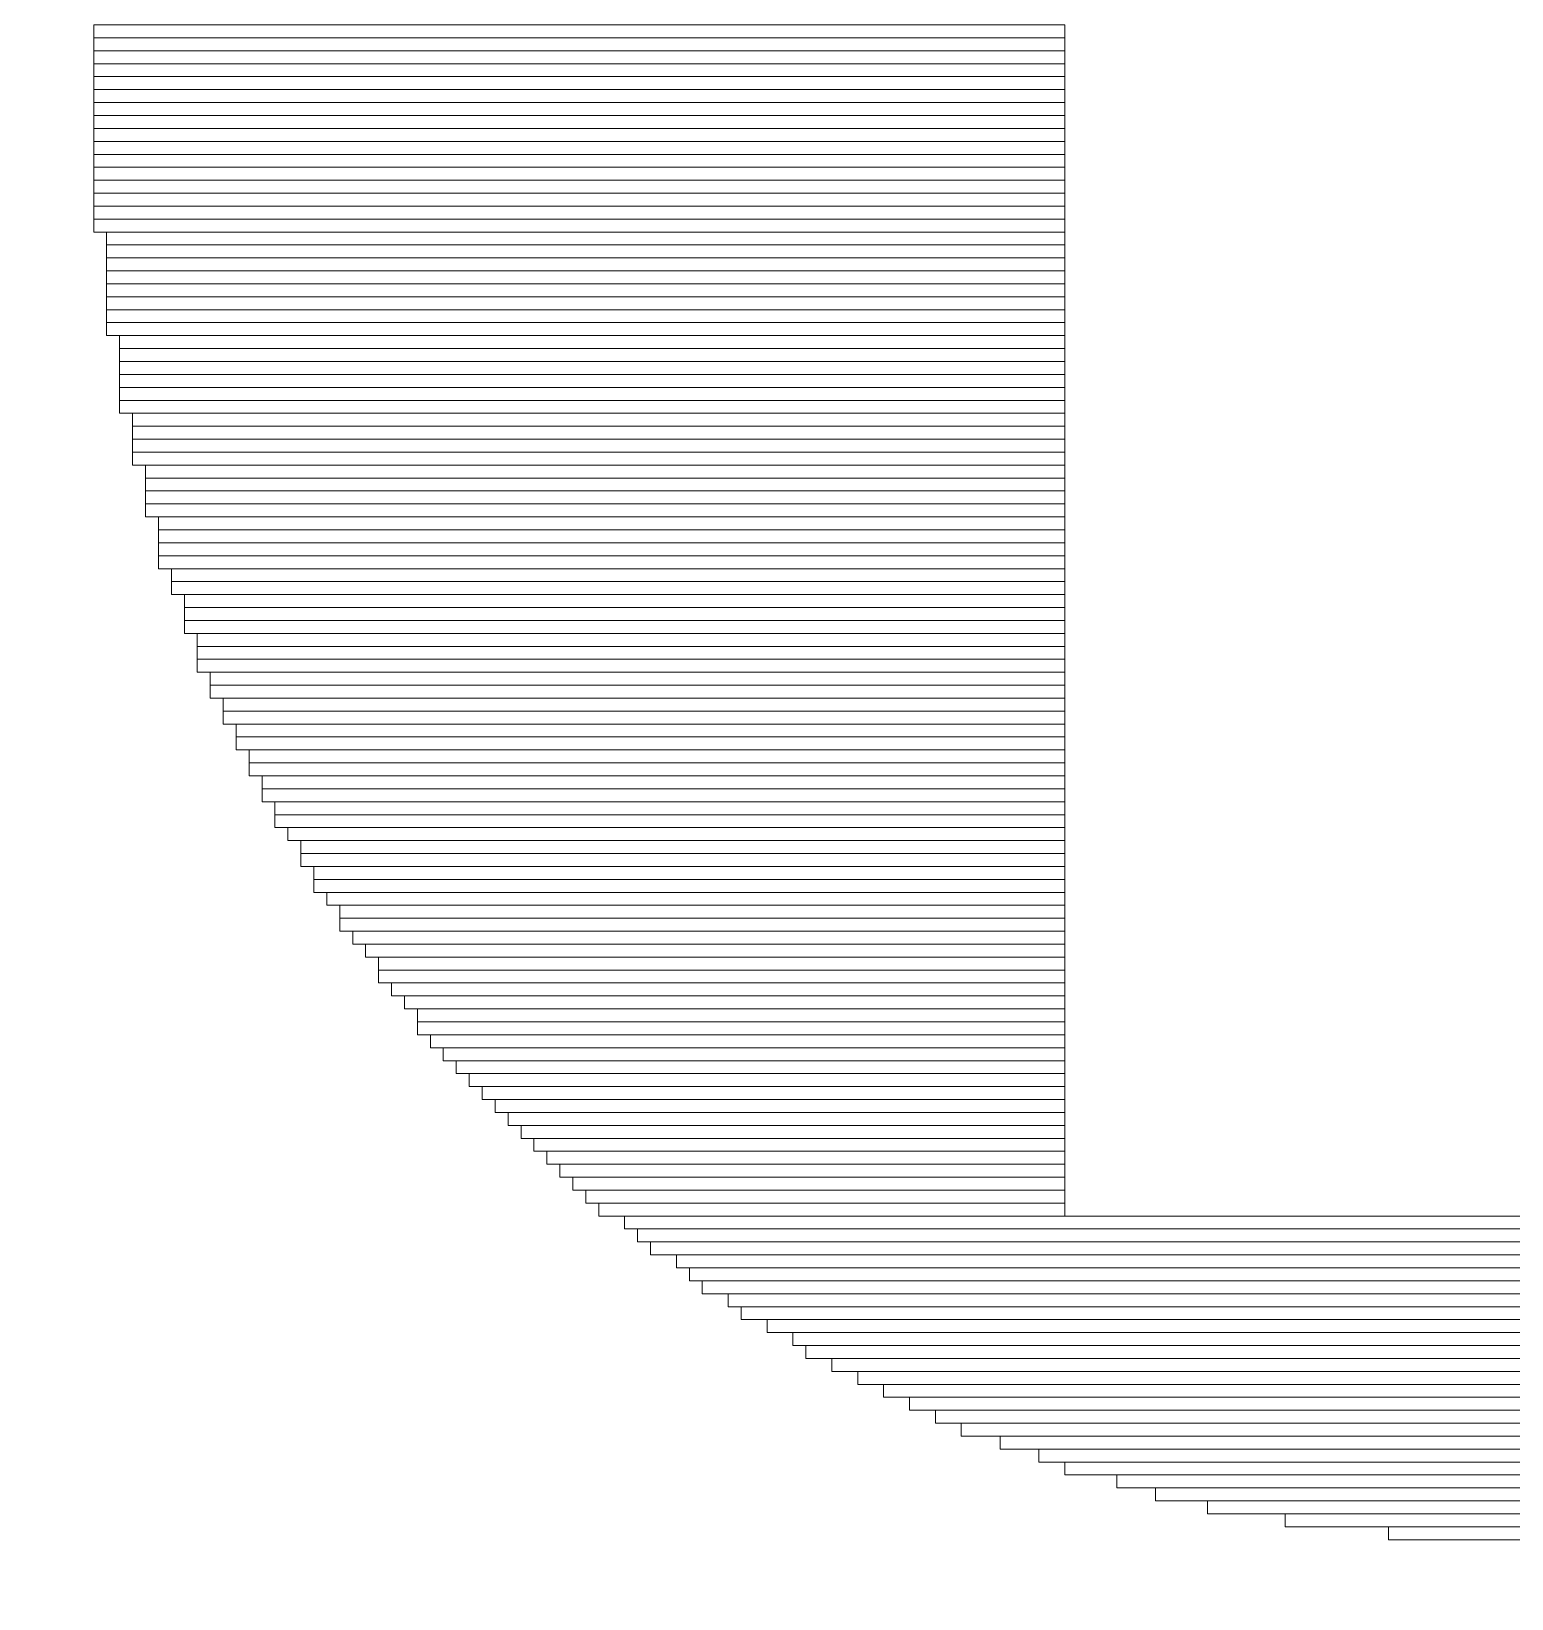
# Model space of a CAD drawing. Header units: millimetres. Extents: x -32 to 79, y -57 to 20.
# Drawn here: x 41.586 to 44.49, y -22.306 to -19.232 of the extents above; entities that cross this region are included whole.
import ezdxf

# ---------------------------------------------------------------- set-up
doc = ezdxf.new("R2010")
doc.units = ezdxf.units.MM
doc.header["$MEASUREMENT"] = 0
doc.layers.add('BG_OUTLINE', color=7, linetype='Continuous')
doc.layers.add('MA_PEN3', color=7, linetype='Continuous')

msp = doc.modelspace()

# ---------------------------------------------------------------- linework, layer by layer
at = {"layer": 'BG_OUTLINE', "lineweight": 9}
msp.add_open_spline([(-31.5602, -57.3483), (-31.5602, -57.3483), (-31.5602, 2.6515), (-31.5602, 2.6515), (-31.5602, 2.6515), (-31.5602, 2.6515), (48.4395, 2.6515), (48.4395, 2.6515), (48.4395, 2.6515), (48.4395, 2.6515), (48.4395, -57.3483), (48.4395, -57.3483), (48.4395, -57.3483), (48.4395, -57.3483), (-31.5602, -57.3483), (-31.5602, -57.3483)], degree=3, knots=[0, 0, 0, 0, 0.25, 0.25, 0.25, 0.25, 0.5, 0.5, 0.5, 0.5, 0.75, 0.75, 0.75, 0.75, 1, 1, 1, 1], dxfattribs=at)
at = {"layer": 'MA_PEN3', "lineweight": 9}
for points in [[(41.7083, -19.2443), (41.7083, -19.2443), (41.7083, -19.2189), (41.7083, -19.2189), (41.7083, -19.2189), (41.7083, -19.2189), (43.6133, -19.2189), (43.6133, -19.2189), (43.6133, -19.2189), (43.6133, -19.2189), (43.6133, -19.2443), (43.6133, -19.2443), (43.6133, -19.2443), (43.6133, -19.2443), (41.7083, -19.2443), (41.7083, -19.2443)], [(41.7083, -19.2697), (41.7083, -19.2697), (41.7083, -19.2443), (41.7083, -19.2443), (41.7083, -19.2443), (41.7083, -19.2443), (43.6133, -19.2443), (43.6133, -19.2443), (43.6133, -19.2443), (43.6133, -19.2443), (43.6133, -19.2697), (43.6133, -19.2697), (43.6133, -19.2697), (43.6133, -19.2697), (41.7083, -19.2697), (41.7083, -19.2697)], [(41.7083, -19.2951), (41.7083, -19.2951), (41.7083, -19.2697), (41.7083, -19.2697), (41.7083, -19.2697), (41.7083, -19.2697), (43.6133, -19.2697), (43.6133, -19.2697), (43.6133, -19.2697), (43.6133, -19.2697), (43.6133, -19.2951), (43.6133, -19.2951), (43.6133, -19.2951), (43.6133, -19.2951), (41.7083, -19.2951), (41.7083, -19.2951)], [(41.7083, -19.3205), (41.7083, -19.3205), (41.7083, -19.2951), (41.7083, -19.2951), (41.7083, -19.2951), (41.7083, -19.2951), (43.6133, -19.2951), (43.6133, -19.2951), (43.6133, -19.2951), (43.6133, -19.2951), (43.6133, -19.3205), (43.6133, -19.3205), (43.6133, -19.3205), (43.6133, -19.3205), (41.7083, -19.3205), (41.7083, -19.3205)], [(41.7083, -19.3459), (41.7083, -19.3459), (41.7083, -19.3205), (41.7083, -19.3205), (41.7083, -19.3205), (41.7083, -19.3205), (43.6133, -19.3205), (43.6133, -19.3205), (43.6133, -19.3205), (43.6133, -19.3205), (43.6133, -19.3459), (43.6133, -19.3459), (43.6133, -19.3459), (43.6133, -19.3459), (41.7083, -19.3459), (41.7083, -19.3459)], [(41.7083, -19.3713), (41.7083, -19.3713), (41.7083, -19.3459), (41.7083, -19.3459), (41.7083, -19.3459), (41.7083, -19.3459), (43.6133, -19.3459), (43.6133, -19.3459), (43.6133, -19.3459), (43.6133, -19.3459), (43.6133, -19.3713), (43.6133, -19.3713), (43.6133, -19.3713), (43.6133, -19.3713), (41.7083, -19.3713), (41.7083, -19.3713)], [(41.7083, -19.3967), (41.7083, -19.3967), (41.7083, -19.3713), (41.7083, -19.3713), (41.7083, -19.3713), (41.7083, -19.3713), (43.6133, -19.3713), (43.6133, -19.3713), (43.6133, -19.3713), (43.6133, -19.3713), (43.6133, -19.3967), (43.6133, -19.3967), (43.6133, -19.3967), (43.6133, -19.3967), (41.7083, -19.3967), (41.7083, -19.3967)], [(41.7083, -19.4221), (41.7083, -19.4221), (41.7083, -19.3967), (41.7083, -19.3967), (41.7083, -19.3967), (41.7083, -19.3967), (43.6133, -19.3967), (43.6133, -19.3967), (43.6133, -19.3967), (43.6133, -19.3967), (43.6133, -19.4221), (43.6133, -19.4221), (43.6133, -19.4221), (43.6133, -19.4221), (41.7083, -19.4221), (41.7083, -19.4221)], [(41.7083, -19.4475), (41.7083, -19.4475), (41.7083, -19.4221), (41.7083, -19.4221), (41.7083, -19.4221), (41.7083, -19.4221), (43.6133, -19.4221), (43.6133, -19.4221), (43.6133, -19.4221), (43.6133, -19.4221), (43.6133, -19.4475), (43.6133, -19.4475), (43.6133, -19.4475), (43.6133, -19.4475), (41.7083, -19.4475), (41.7083, -19.4475)], [(41.7083, -19.4729), (41.7083, -19.4729), (41.7083, -19.4475), (41.7083, -19.4475), (41.7083, -19.4475), (41.7083, -19.4475), (43.6133, -19.4475), (43.6133, -19.4475), (43.6133, -19.4475), (43.6133, -19.4475), (43.6133, -19.4729), (43.6133, -19.4729), (43.6133, -19.4729), (43.6133, -19.4729), (41.7083, -19.4729), (41.7083, -19.4729)], [(41.7083, -19.4983), (41.7083, -19.4983), (41.7083, -19.4729), (41.7083, -19.4729), (41.7083, -19.4729), (41.7083, -19.4729), (43.6133, -19.4729), (43.6133, -19.4729), (43.6133, -19.4729), (43.6133, -19.4729), (43.6133, -19.4983), (43.6133, -19.4983), (43.6133, -19.4983), (43.6133, -19.4983), (41.7083, -19.4983), (41.7083, -19.4983)], [(41.7083, -19.5237), (41.7083, -19.5237), (41.7083, -19.4983), (41.7083, -19.4983), (41.7083, -19.4983), (41.7083, -19.4983), (43.6133, -19.4983), (43.6133, -19.4983), (43.6133, -19.4983), (43.6133, -19.4983), (43.6133, -19.5237), (43.6133, -19.5237), (43.6133, -19.5237), (43.6133, -19.5237), (41.7083, -19.5237), (41.7083, -19.5237)], [(41.7083, -19.5491), (41.7083, -19.5491), (41.7083, -19.5237), (41.7083, -19.5237), (41.7083, -19.5237), (41.7083, -19.5237), (43.6133, -19.5237), (43.6133, -19.5237), (43.6133, -19.5237), (43.6133, -19.5237), (43.6133, -19.5491), (43.6133, -19.5491), (43.6133, -19.5491), (43.6133, -19.5491), (41.7083, -19.5491), (41.7083, -19.5491)], [(41.7083, -19.5745), (41.7083, -19.5745), (41.7083, -19.5491), (41.7083, -19.5491), (41.7083, -19.5491), (41.7083, -19.5491), (43.6133, -19.5491), (43.6133, -19.5491), (43.6133, -19.5491), (43.6133, -19.5491), (43.6133, -19.5745), (43.6133, -19.5745), (43.6133, -19.5745), (43.6133, -19.5745), (41.7083, -19.5745), (41.7083, -19.5745)], [(41.7083, -19.5999), (41.7083, -19.5999), (41.7083, -19.5745), (41.7083, -19.5745), (41.7083, -19.5745), (41.7083, -19.5745), (43.6133, -19.5745), (43.6133, -19.5745), (43.6133, -19.5745), (43.6133, -19.5745), (43.6133, -19.5999), (43.6133, -19.5999), (43.6133, -19.5999), (43.6133, -19.5999), (41.7083, -19.5999), (41.7083, -19.5999)], [(41.7083, -19.6253), (41.7083, -19.6253), (41.7083, -19.5999), (41.7083, -19.5999), (41.7083, -19.5999), (41.7083, -19.5999), (43.6133, -19.5999), (43.6133, -19.5999), (43.6133, -19.5999), (43.6133, -19.5999), (43.6133, -19.6253), (43.6133, -19.6253), (43.6133, -19.6253), (43.6133, -19.6253), (41.7083, -19.6253), (41.7083, -19.6253)], [(41.7337, -19.6507), (41.7337, -19.6507), (41.7337, -19.6253), (41.7337, -19.6253), (41.7337, -19.6253), (41.7337, -19.6253), (43.6133, -19.6253), (43.6133, -19.6253), (43.6133, -19.6253), (43.6133, -19.6253), (43.6133, -19.6507), (43.6133, -19.6507), (43.6133, -19.6507), (43.6133, -19.6507), (41.7337, -19.6507), (41.7337, -19.6507)], [(41.7337, -19.6761), (41.7337, -19.6761), (41.7337, -19.6507), (41.7337, -19.6507), (41.7337, -19.6507), (41.7337, -19.6507), (43.6133, -19.6507), (43.6133, -19.6507), (43.6133, -19.6507), (43.6133, -19.6507), (43.6133, -19.6761), (43.6133, -19.6761), (43.6133, -19.6761), (43.6133, -19.6761), (41.7337, -19.6761), (41.7337, -19.6761)], [(41.7337, -19.7015), (41.7337, -19.7015), (41.7337, -19.6761), (41.7337, -19.6761), (41.7337, -19.6761), (41.7337, -19.6761), (43.6133, -19.6761), (43.6133, -19.6761), (43.6133, -19.6761), (43.6133, -19.6761), (43.6133, -19.7015), (43.6133, -19.7015), (43.6133, -19.7015), (43.6133, -19.7015), (41.7337, -19.7015), (41.7337, -19.7015)], [(41.7337, -19.7269), (41.7337, -19.7269), (41.7337, -19.7015), (41.7337, -19.7015), (41.7337, -19.7015), (41.7337, -19.7015), (43.6133, -19.7015), (43.6133, -19.7015), (43.6133, -19.7015), (43.6133, -19.7015), (43.6133, -19.7269), (43.6133, -19.7269), (43.6133, -19.7269), (43.6133, -19.7269), (41.7337, -19.7269), (41.7337, -19.7269)], [(41.7337, -19.7523), (41.7337, -19.7523), (41.7337, -19.7269), (41.7337, -19.7269), (41.7337, -19.7269), (41.7337, -19.7269), (43.6133, -19.7269), (43.6133, -19.7269), (43.6133, -19.7269), (43.6133, -19.7269), (43.6133, -19.7523), (43.6133, -19.7523), (43.6133, -19.7523), (43.6133, -19.7523), (41.7337, -19.7523), (41.7337, -19.7523)], [(41.7337, -19.7777), (41.7337, -19.7777), (41.7337, -19.7523), (41.7337, -19.7523), (41.7337, -19.7523), (41.7337, -19.7523), (43.6133, -19.7523), (43.6133, -19.7523), (43.6133, -19.7523), (43.6133, -19.7523), (43.6133, -19.7777), (43.6133, -19.7777), (43.6133, -19.7777), (43.6133, -19.7777), (41.7337, -19.7777), (41.7337, -19.7777)], [(41.7337, -19.8031), (41.7337, -19.8031), (41.7337, -19.7777), (41.7337, -19.7777), (41.7337, -19.7777), (41.7337, -19.7777), (43.6133, -19.7777), (43.6133, -19.7777), (43.6133, -19.7777), (43.6133, -19.7777), (43.6133, -19.8031), (43.6133, -19.8031), (43.6133, -19.8031), (43.6133, -19.8031), (41.7337, -19.8031), (41.7337, -19.8031)], [(41.7337, -19.8285), (41.7337, -19.8285), (41.7337, -19.8031), (41.7337, -19.8031), (41.7337, -19.8031), (41.7337, -19.8031), (43.6133, -19.8031), (43.6133, -19.8031), (43.6133, -19.8031), (43.6133, -19.8031), (43.6133, -19.8285), (43.6133, -19.8285), (43.6133, -19.8285), (43.6133, -19.8285), (41.7337, -19.8285), (41.7337, -19.8285)], [(41.7591, -19.8539), (41.7591, -19.8539), (41.7591, -19.8285), (41.7591, -19.8285), (41.7591, -19.8285), (41.7591, -19.8285), (43.6133, -19.8285), (43.6133, -19.8285), (43.6133, -19.8285), (43.6133, -19.8285), (43.6133, -19.8539), (43.6133, -19.8539), (43.6133, -19.8539), (43.6133, -19.8539), (41.7591, -19.8539), (41.7591, -19.8539)], [(41.7591, -19.8793), (41.7591, -19.8793), (41.7591, -19.8539), (41.7591, -19.8539), (41.7591, -19.8539), (41.7591, -19.8539), (43.6133, -19.8539), (43.6133, -19.8539), (43.6133, -19.8539), (43.6133, -19.8539), (43.6133, -19.8793), (43.6133, -19.8793), (43.6133, -19.8793), (43.6133, -19.8793), (41.7591, -19.8793), (41.7591, -19.8793)], [(41.7591, -19.9047), (41.7591, -19.9047), (41.7591, -19.8793), (41.7591, -19.8793), (41.7591, -19.8793), (41.7591, -19.8793), (43.6133, -19.8793), (43.6133, -19.8793), (43.6133, -19.8793), (43.6133, -19.8793), (43.6133, -19.9047), (43.6133, -19.9047), (43.6133, -19.9047), (43.6133, -19.9047), (41.7591, -19.9047), (41.7591, -19.9047)], [(41.7591, -19.9301), (41.7591, -19.9301), (41.7591, -19.9047), (41.7591, -19.9047), (41.7591, -19.9047), (41.7591, -19.9047), (43.6133, -19.9047), (43.6133, -19.9047), (43.6133, -19.9047), (43.6133, -19.9047), (43.6133, -19.9301), (43.6133, -19.9301), (43.6133, -19.9301), (43.6133, -19.9301), (41.7591, -19.9301), (41.7591, -19.9301)], [(41.7591, -19.9555), (41.7591, -19.9555), (41.7591, -19.9301), (41.7591, -19.9301), (41.7591, -19.9301), (41.7591, -19.9301), (43.6133, -19.9301), (43.6133, -19.9301), (43.6133, -19.9301), (43.6133, -19.9301), (43.6133, -19.9555), (43.6133, -19.9555), (43.6133, -19.9555), (43.6133, -19.9555), (41.7591, -19.9555), (41.7591, -19.9555)], [(41.7591, -19.9809), (41.7591, -19.9809), (41.7591, -19.9555), (41.7591, -19.9555), (41.7591, -19.9555), (41.7591, -19.9555), (43.6133, -19.9555), (43.6133, -19.9555), (43.6133, -19.9555), (43.6133, -19.9555), (43.6133, -19.9809), (43.6133, -19.9809), (43.6133, -19.9809), (43.6133, -19.9809), (41.7591, -19.9809), (41.7591, -19.9809)], [(41.7845, -20.0063), (41.7845, -20.0063), (41.7845, -19.9809), (41.7845, -19.9809), (41.7845, -19.9809), (41.7845, -19.9809), (43.6133, -19.9809), (43.6133, -19.9809), (43.6133, -19.9809), (43.6133, -19.9809), (43.6133, -20.0063), (43.6133, -20.0063), (43.6133, -20.0063), (43.6133, -20.0063), (41.7845, -20.0063), (41.7845, -20.0063)], [(41.7845, -20.0317), (41.7845, -20.0317), (41.7845, -20.0063), (41.7845, -20.0063), (41.7845, -20.0063), (41.7845, -20.0063), (43.6133, -20.0063), (43.6133, -20.0063), (43.6133, -20.0063), (43.6133, -20.0063), (43.6133, -20.0317), (43.6133, -20.0317), (43.6133, -20.0317), (43.6133, -20.0317), (41.7845, -20.0317), (41.7845, -20.0317)], [(41.7845, -20.0571), (41.7845, -20.0571), (41.7845, -20.0317), (41.7845, -20.0317), (41.7845, -20.0317), (41.7845, -20.0317), (43.6133, -20.0317), (43.6133, -20.0317), (43.6133, -20.0317), (43.6133, -20.0317), (43.6133, -20.0571), (43.6133, -20.0571), (43.6133, -20.0571), (43.6133, -20.0571), (41.7845, -20.0571), (41.7845, -20.0571)], [(41.7845, -20.0825), (41.7845, -20.0825), (41.7845, -20.0571), (41.7845, -20.0571), (41.7845, -20.0571), (41.7845, -20.0571), (43.6133, -20.0571), (43.6133, -20.0571), (43.6133, -20.0571), (43.6133, -20.0571), (43.6133, -20.0825), (43.6133, -20.0825), (43.6133, -20.0825), (43.6133, -20.0825), (41.7845, -20.0825), (41.7845, -20.0825)], [(41.8099, -20.1079), (41.8099, -20.1079), (41.8099, -20.0825), (41.8099, -20.0825), (41.8099, -20.0825), (41.8099, -20.0825), (43.6133, -20.0825), (43.6133, -20.0825), (43.6133, -20.0825), (43.6133, -20.0825), (43.6133, -20.1079), (43.6133, -20.1079), (43.6133, -20.1079), (43.6133, -20.1079), (41.8099, -20.1079), (41.8099, -20.1079)], [(41.8099, -20.1333), (41.8099, -20.1333), (41.8099, -20.1079), (41.8099, -20.1079), (41.8099, -20.1079), (41.8099, -20.1079), (43.6133, -20.1079), (43.6133, -20.1079), (43.6133, -20.1079), (43.6133, -20.1079), (43.6133, -20.1333), (43.6133, -20.1333), (43.6133, -20.1333), (43.6133, -20.1333), (41.8099, -20.1333), (41.8099, -20.1333)], [(41.8099, -20.1587), (41.8099, -20.1587), (41.8099, -20.1333), (41.8099, -20.1333), (41.8099, -20.1333), (41.8099, -20.1333), (43.6133, -20.1333), (43.6133, -20.1333), (43.6133, -20.1333), (43.6133, -20.1333), (43.6133, -20.1587), (43.6133, -20.1587), (43.6133, -20.1587), (43.6133, -20.1587), (41.8099, -20.1587), (41.8099, -20.1587)], [(41.8099, -20.1841), (41.8099, -20.1841), (41.8099, -20.1587), (41.8099, -20.1587), (41.8099, -20.1587), (41.8099, -20.1587), (43.6133, -20.1587), (43.6133, -20.1587), (43.6133, -20.1587), (43.6133, -20.1587), (43.6133, -20.1841), (43.6133, -20.1841), (43.6133, -20.1841), (43.6133, -20.1841), (41.8099, -20.1841), (41.8099, -20.1841)], [(41.8353, -20.2095), (41.8353, -20.2095), (41.8353, -20.1841), (41.8353, -20.1841), (41.8353, -20.1841), (41.8353, -20.1841), (43.6133, -20.1841), (43.6133, -20.1841), (43.6133, -20.1841), (43.6133, -20.1841), (43.6133, -20.2095), (43.6133, -20.2095), (43.6133, -20.2095), (43.6133, -20.2095), (41.8353, -20.2095), (41.8353, -20.2095)], [(41.8353, -20.2349), (41.8353, -20.2349), (41.8353, -20.2095), (41.8353, -20.2095), (41.8353, -20.2095), (41.8353, -20.2095), (43.6133, -20.2095), (43.6133, -20.2095), (43.6133, -20.2095), (43.6133, -20.2095), (43.6133, -20.2349), (43.6133, -20.2349), (43.6133, -20.2349), (43.6133, -20.2349), (41.8353, -20.2349), (41.8353, -20.2349)], [(41.8353, -20.2603), (41.8353, -20.2603), (41.8353, -20.2349), (41.8353, -20.2349), (41.8353, -20.2349), (41.8353, -20.2349), (43.6133, -20.2349), (43.6133, -20.2349), (43.6133, -20.2349), (43.6133, -20.2349), (43.6133, -20.2603), (43.6133, -20.2603), (43.6133, -20.2603), (43.6133, -20.2603), (41.8353, -20.2603), (41.8353, -20.2603)], [(41.8353, -20.2857), (41.8353, -20.2857), (41.8353, -20.2603), (41.8353, -20.2603), (41.8353, -20.2603), (41.8353, -20.2603), (43.6133, -20.2603), (43.6133, -20.2603), (43.6133, -20.2603), (43.6133, -20.2603), (43.6133, -20.2857), (43.6133, -20.2857), (43.6133, -20.2857), (43.6133, -20.2857), (41.8353, -20.2857), (41.8353, -20.2857)], [(41.8607, -20.3111), (41.8607, -20.3111), (41.8607, -20.2857), (41.8607, -20.2857), (41.8607, -20.2857), (41.8607, -20.2857), (43.6133, -20.2857), (43.6133, -20.2857), (43.6133, -20.2857), (43.6133, -20.2857), (43.6133, -20.3111), (43.6133, -20.3111), (43.6133, -20.3111), (43.6133, -20.3111), (41.8607, -20.3111), (41.8607, -20.3111)], [(41.8607, -20.3365), (41.8607, -20.3365), (41.8607, -20.3111), (41.8607, -20.3111), (41.8607, -20.3111), (41.8607, -20.3111), (43.6133, -20.3111), (43.6133, -20.3111), (43.6133, -20.3111), (43.6133, -20.3111), (43.6133, -20.3365), (43.6133, -20.3365), (43.6133, -20.3365), (43.6133, -20.3365), (41.8607, -20.3365), (41.8607, -20.3365)], [(41.8861, -20.3619), (41.8861, -20.3619), (41.8861, -20.3365), (41.8861, -20.3365), (41.8861, -20.3365), (41.8861, -20.3365), (43.6133, -20.3365), (43.6133, -20.3365), (43.6133, -20.3365), (43.6133, -20.3365), (43.6133, -20.3619), (43.6133, -20.3619), (43.6133, -20.3619), (43.6133, -20.3619), (41.8861, -20.3619), (41.8861, -20.3619)], [(41.8861, -20.3873), (41.8861, -20.3873), (41.8861, -20.3619), (41.8861, -20.3619), (41.8861, -20.3619), (41.8861, -20.3619), (43.6133, -20.3619), (43.6133, -20.3619), (43.6133, -20.3619), (43.6133, -20.3619), (43.6133, -20.3873), (43.6133, -20.3873), (43.6133, -20.3873), (43.6133, -20.3873), (41.8861, -20.3873), (41.8861, -20.3873)], [(41.8861, -20.4127), (41.8861, -20.4127), (41.8861, -20.3873), (41.8861, -20.3873), (41.8861, -20.3873), (41.8861, -20.3873), (43.6133, -20.3873), (43.6133, -20.3873), (43.6133, -20.3873), (43.6133, -20.3873), (43.6133, -20.4127), (43.6133, -20.4127), (43.6133, -20.4127), (43.6133, -20.4127), (41.8861, -20.4127), (41.8861, -20.4127)], [(41.9115, -20.4381), (41.9115, -20.4381), (41.9115, -20.4127), (41.9115, -20.4127), (41.9115, -20.4127), (41.9115, -20.4127), (43.6133, -20.4127), (43.6133, -20.4127), (43.6133, -20.4127), (43.6133, -20.4127), (43.6133, -20.4381), (43.6133, -20.4381), (43.6133, -20.4381), (43.6133, -20.4381), (41.9115, -20.4381), (41.9115, -20.4381)], [(41.9115, -20.4635), (41.9115, -20.4635), (41.9115, -20.4381), (41.9115, -20.4381), (41.9115, -20.4381), (41.9115, -20.4381), (43.6133, -20.4381), (43.6133, -20.4381), (43.6133, -20.4381), (43.6133, -20.4381), (43.6133, -20.4635), (43.6133, -20.4635), (43.6133, -20.4635), (43.6133, -20.4635), (41.9115, -20.4635), (41.9115, -20.4635)], [(41.9115, -20.4889), (41.9115, -20.4889), (41.9115, -20.4635), (41.9115, -20.4635), (41.9115, -20.4635), (41.9115, -20.4635), (43.6133, -20.4635), (43.6133, -20.4635), (43.6133, -20.4635), (43.6133, -20.4635), (43.6133, -20.4889), (43.6133, -20.4889), (43.6133, -20.4889), (43.6133, -20.4889), (41.9115, -20.4889), (41.9115, -20.4889)], [(41.9369, -20.5143), (41.9369, -20.5143), (41.9369, -20.4889), (41.9369, -20.4889), (41.9369, -20.4889), (41.9369, -20.4889), (43.6133, -20.4889), (43.6133, -20.4889), (43.6133, -20.4889), (43.6133, -20.4889), (43.6133, -20.5143), (43.6133, -20.5143), (43.6133, -20.5143), (43.6133, -20.5143), (41.9369, -20.5143), (41.9369, -20.5143)], [(41.9369, -20.5397), (41.9369, -20.5397), (41.9369, -20.5143), (41.9369, -20.5143), (41.9369, -20.5143), (41.9369, -20.5143), (43.6133, -20.5143), (43.6133, -20.5143), (43.6133, -20.5143), (43.6133, -20.5143), (43.6133, -20.5397), (43.6133, -20.5397), (43.6133, -20.5397), (43.6133, -20.5397), (41.9369, -20.5397), (41.9369, -20.5397)], [(41.9623, -20.5651), (41.9623, -20.5651), (41.9623, -20.5397), (41.9623, -20.5397), (41.9623, -20.5397), (41.9623, -20.5397), (43.6133, -20.5397), (43.6133, -20.5397), (43.6133, -20.5397), (43.6133, -20.5397), (43.6133, -20.5651), (43.6133, -20.5651), (43.6133, -20.5651), (43.6133, -20.5651), (41.9623, -20.5651), (41.9623, -20.5651)], [(41.9623, -20.5905), (41.9623, -20.5905), (41.9623, -20.5651), (41.9623, -20.5651), (41.9623, -20.5651), (41.9623, -20.5651), (43.6133, -20.5651), (43.6133, -20.5651), (43.6133, -20.5651), (43.6133, -20.5651), (43.6133, -20.5905), (43.6133, -20.5905), (43.6133, -20.5905), (43.6133, -20.5905), (41.9623, -20.5905), (41.9623, -20.5905)], [(41.9877, -20.6159), (41.9877, -20.6159), (41.9877, -20.5905), (41.9877, -20.5905), (41.9877, -20.5905), (41.9877, -20.5905), (43.6133, -20.5905), (43.6133, -20.5905), (43.6133, -20.5905), (43.6133, -20.5905), (43.6133, -20.6159), (43.6133, -20.6159), (43.6133, -20.6159), (43.6133, -20.6159), (41.9877, -20.6159), (41.9877, -20.6159)], [(41.9877, -20.6413), (41.9877, -20.6413), (41.9877, -20.6159), (41.9877, -20.6159), (41.9877, -20.6159), (41.9877, -20.6159), (43.6133, -20.6159), (43.6133, -20.6159), (43.6133, -20.6159), (43.6133, -20.6159), (43.6133, -20.6413), (43.6133, -20.6413), (43.6133, -20.6413), (43.6133, -20.6413), (41.9877, -20.6413), (41.9877, -20.6413)], [(42.0131, -20.6667), (42.0131, -20.6667), (42.0131, -20.6413), (42.0131, -20.6413), (42.0131, -20.6413), (42.0131, -20.6413), (43.6133, -20.6413), (43.6133, -20.6413), (43.6133, -20.6413), (43.6133, -20.6413), (43.6133, -20.6667), (43.6133, -20.6667), (43.6133, -20.6667), (43.6133, -20.6667), (42.0131, -20.6667), (42.0131, -20.6667)], [(42.0131, -20.6921), (42.0131, -20.6921), (42.0131, -20.6667), (42.0131, -20.6667), (42.0131, -20.6667), (42.0131, -20.6667), (43.6133, -20.6667), (43.6133, -20.6667), (43.6133, -20.6667), (43.6133, -20.6667), (43.6133, -20.6921), (43.6133, -20.6921), (43.6133, -20.6921), (43.6133, -20.6921), (42.0131, -20.6921), (42.0131, -20.6921)], [(42.0385, -20.7175), (42.0385, -20.7175), (42.0385, -20.6921), (42.0385, -20.6921), (42.0385, -20.6921), (42.0385, -20.6921), (43.6133, -20.6921), (43.6133, -20.6921), (43.6133, -20.6921), (43.6133, -20.6921), (43.6133, -20.7175), (43.6133, -20.7175), (43.6133, -20.7175), (43.6133, -20.7175), (42.0385, -20.7175), (42.0385, -20.7175)], [(42.0385, -20.7429), (42.0385, -20.7429), (42.0385, -20.7175), (42.0385, -20.7175), (42.0385, -20.7175), (42.0385, -20.7175), (43.6133, -20.7175), (43.6133, -20.7175), (43.6133, -20.7175), (43.6133, -20.7175), (43.6133, -20.7429), (43.6133, -20.7429), (43.6133, -20.7429), (43.6133, -20.7429), (42.0385, -20.7429), (42.0385, -20.7429)], [(42.0639, -20.7683), (42.0639, -20.7683), (42.0639, -20.7429), (42.0639, -20.7429), (42.0639, -20.7429), (42.0639, -20.7429), (43.6133, -20.7429), (43.6133, -20.7429), (43.6133, -20.7429), (43.6133, -20.7429), (43.6133, -20.7683), (43.6133, -20.7683), (43.6133, -20.7683), (43.6133, -20.7683), (42.0639, -20.7683), (42.0639, -20.7683)], [(42.0639, -20.7937), (42.0639, -20.7937), (42.0639, -20.7683), (42.0639, -20.7683), (42.0639, -20.7683), (42.0639, -20.7683), (43.6133, -20.7683), (43.6133, -20.7683), (43.6133, -20.7683), (43.6133, -20.7683), (43.6133, -20.7937), (43.6133, -20.7937), (43.6133, -20.7937), (43.6133, -20.7937), (42.0639, -20.7937), (42.0639, -20.7937)], [(42.0893, -20.8191), (42.0893, -20.8191), (42.0893, -20.7937), (42.0893, -20.7937), (42.0893, -20.7937), (42.0893, -20.7937), (43.6133, -20.7937), (43.6133, -20.7937), (43.6133, -20.7937), (43.6133, -20.7937), (43.6133, -20.8191), (43.6133, -20.8191), (43.6133, -20.8191), (43.6133, -20.8191), (42.0893, -20.8191), (42.0893, -20.8191)], [(42.1147, -20.8445), (42.1147, -20.8445), (42.1147, -20.8191), (42.1147, -20.8191), (42.1147, -20.8191), (42.1147, -20.8191), (43.6133, -20.8191), (43.6133, -20.8191), (43.6133, -20.8191), (43.6133, -20.8191), (43.6133, -20.8445), (43.6133, -20.8445), (43.6133, -20.8445), (43.6133, -20.8445), (42.1147, -20.8445), (42.1147, -20.8445)], [(42.1147, -20.8699), (42.1147, -20.8699), (42.1147, -20.8445), (42.1147, -20.8445), (42.1147, -20.8445), (42.1147, -20.8445), (43.6133, -20.8445), (43.6133, -20.8445), (43.6133, -20.8445), (43.6133, -20.8445), (43.6133, -20.8699), (43.6133, -20.8699), (43.6133, -20.8699), (43.6133, -20.8699), (42.1147, -20.8699), (42.1147, -20.8699)], [(42.1401, -20.8953), (42.1401, -20.8953), (42.1401, -20.8699), (42.1401, -20.8699), (42.1401, -20.8699), (42.1401, -20.8699), (43.6133, -20.8699), (43.6133, -20.8699), (43.6133, -20.8699), (43.6133, -20.8699), (43.6133, -20.8953), (43.6133, -20.8953), (43.6133, -20.8953), (43.6133, -20.8953), (42.1401, -20.8953), (42.1401, -20.8953)], [(42.1401, -20.9207), (42.1401, -20.9207), (42.1401, -20.8953), (42.1401, -20.8953), (42.1401, -20.8953), (42.1401, -20.8953), (43.6133, -20.8953), (43.6133, -20.8953), (43.6133, -20.8953), (43.6133, -20.8953), (43.6133, -20.9207), (43.6133, -20.9207), (43.6133, -20.9207), (43.6133, -20.9207), (42.1401, -20.9207), (42.1401, -20.9207)], [(42.1655, -20.9461), (42.1655, -20.9461), (42.1655, -20.9207), (42.1655, -20.9207), (42.1655, -20.9207), (42.1655, -20.9207), (43.6133, -20.9207), (43.6133, -20.9207), (43.6133, -20.9207), (43.6133, -20.9207), (43.6133, -20.9461), (43.6133, -20.9461), (43.6133, -20.9461), (43.6133, -20.9461), (42.1655, -20.9461), (42.1655, -20.9461)], [(42.1909, -20.9715), (42.1909, -20.9715), (42.1909, -20.9461), (42.1909, -20.9461), (42.1909, -20.9461), (42.1909, -20.9461), (43.6133, -20.9461), (43.6133, -20.9461), (43.6133, -20.9461), (43.6133, -20.9461), (43.6133, -20.9715), (43.6133, -20.9715), (43.6133, -20.9715), (43.6133, -20.9715), (42.1909, -20.9715), (42.1909, -20.9715)], [(42.1909, -20.9969), (42.1909, -20.9969), (42.1909, -20.9715), (42.1909, -20.9715), (42.1909, -20.9715), (42.1909, -20.9715), (43.6133, -20.9715), (43.6133, -20.9715), (43.6133, -20.9715), (43.6133, -20.9715), (43.6133, -20.9969), (43.6133, -20.9969), (43.6133, -20.9969), (43.6133, -20.9969), (42.1909, -20.9969), (42.1909, -20.9969)], [(42.2163, -21.0223), (42.2163, -21.0223), (42.2163, -20.9969), (42.2163, -20.9969), (42.2163, -20.9969), (42.2163, -20.9969), (43.6133, -20.9969), (43.6133, -20.9969), (43.6133, -20.9969), (43.6133, -20.9969), (43.6133, -21.0223), (43.6133, -21.0223), (43.6133, -21.0223), (43.6133, -21.0223), (42.2163, -21.0223), (42.2163, -21.0223)], [(42.2417, -21.0477), (42.2417, -21.0477), (42.2417, -21.0223), (42.2417, -21.0223), (42.2417, -21.0223), (42.2417, -21.0223), (43.6133, -21.0223), (43.6133, -21.0223), (43.6133, -21.0223), (43.6133, -21.0223), (43.6133, -21.0477), (43.6133, -21.0477), (43.6133, -21.0477), (43.6133, -21.0477), (42.2417, -21.0477), (42.2417, -21.0477)], [(42.2671, -21.0731), (42.2671, -21.0731), (42.2671, -21.0477), (42.2671, -21.0477), (42.2671, -21.0477), (42.2671, -21.0477), (43.6133, -21.0477), (43.6133, -21.0477), (43.6133, -21.0477), (43.6133, -21.0477), (43.6133, -21.0731), (43.6133, -21.0731), (43.6133, -21.0731), (43.6133, -21.0731), (42.2671, -21.0731), (42.2671, -21.0731)], [(42.2671, -21.0985), (42.2671, -21.0985), (42.2671, -21.0731), (42.2671, -21.0731), (42.2671, -21.0731), (42.2671, -21.0731), (43.6133, -21.0731), (43.6133, -21.0731), (43.6133, -21.0731), (43.6133, -21.0731), (43.6133, -21.0985), (43.6133, -21.0985), (43.6133, -21.0985), (43.6133, -21.0985), (42.2671, -21.0985), (42.2671, -21.0985)], [(42.2925, -21.1239), (42.2925, -21.1239), (42.2925, -21.0985), (42.2925, -21.0985), (42.2925, -21.0985), (42.2925, -21.0985), (43.6133, -21.0985), (43.6133, -21.0985), (43.6133, -21.0985), (43.6133, -21.0985), (43.6133, -21.1239), (43.6133, -21.1239), (43.6133, -21.1239), (43.6133, -21.1239), (42.2925, -21.1239), (42.2925, -21.1239)], [(42.3179, -21.1493), (42.3179, -21.1493), (42.3179, -21.1239), (42.3179, -21.1239), (42.3179, -21.1239), (42.3179, -21.1239), (43.6133, -21.1239), (43.6133, -21.1239), (43.6133, -21.1239), (43.6133, -21.1239), (43.6133, -21.1493), (43.6133, -21.1493), (43.6133, -21.1493), (43.6133, -21.1493), (42.3179, -21.1493), (42.3179, -21.1493)], [(42.3433, -21.1747), (42.3433, -21.1747), (42.3433, -21.1493), (42.3433, -21.1493), (42.3433, -21.1493), (42.3433, -21.1493), (43.6133, -21.1493), (43.6133, -21.1493), (43.6133, -21.1493), (43.6133, -21.1493), (43.6133, -21.1747), (43.6133, -21.1747), (43.6133, -21.1747), (43.6133, -21.1747), (42.3433, -21.1747), (42.3433, -21.1747)], [(42.3433, -21.2001), (42.3433, -21.2001), (42.3433, -21.1747), (42.3433, -21.1747), (42.3433, -21.1747), (42.3433, -21.1747), (43.6133, -21.1747), (43.6133, -21.1747), (43.6133, -21.1747), (43.6133, -21.1747), (43.6133, -21.2001), (43.6133, -21.2001), (43.6133, -21.2001), (43.6133, -21.2001), (42.3433, -21.2001), (42.3433, -21.2001)], [(42.3687, -21.2255), (42.3687, -21.2255), (42.3687, -21.2001), (42.3687, -21.2001), (42.3687, -21.2001), (42.3687, -21.2001), (43.6133, -21.2001), (43.6133, -21.2001), (43.6133, -21.2001), (43.6133, -21.2001), (43.6133, -21.2255), (43.6133, -21.2255), (43.6133, -21.2255), (43.6133, -21.2255), (42.3687, -21.2255), (42.3687, -21.2255)], [(42.3941, -21.2509), (42.3941, -21.2509), (42.3941, -21.2255), (42.3941, -21.2255), (42.3941, -21.2255), (42.3941, -21.2255), (43.6133, -21.2255), (43.6133, -21.2255), (43.6133, -21.2255), (43.6133, -21.2255), (43.6133, -21.2509), (43.6133, -21.2509), (43.6133, -21.2509), (43.6133, -21.2509), (42.3941, -21.2509), (42.3941, -21.2509)], [(42.4195, -21.2763), (42.4195, -21.2763), (42.4195, -21.2509), (42.4195, -21.2509), (42.4195, -21.2509), (42.4195, -21.2509), (43.6133, -21.2509), (43.6133, -21.2509), (43.6133, -21.2509), (43.6133, -21.2509), (43.6133, -21.2763), (43.6133, -21.2763), (43.6133, -21.2763), (43.6133, -21.2763), (42.4195, -21.2763), (42.4195, -21.2763)], [(42.4449, -21.3017), (42.4449, -21.3017), (42.4449, -21.2763), (42.4449, -21.2763), (42.4449, -21.2763), (42.4449, -21.2763), (43.6133, -21.2763), (43.6133, -21.2763), (43.6133, -21.2763), (43.6133, -21.2763), (43.6133, -21.3017), (43.6133, -21.3017), (43.6133, -21.3017), (43.6133, -21.3017), (42.4449, -21.3017), (42.4449, -21.3017)], [(42.4703, -21.3271), (42.4703, -21.3271), (42.4703, -21.3017), (42.4703, -21.3017), (42.4703, -21.3017), (42.4703, -21.3017), (43.6133, -21.3017), (43.6133, -21.3017), (43.6133, -21.3017), (43.6133, -21.3017), (43.6133, -21.3271), (43.6133, -21.3271), (43.6133, -21.3271), (43.6133, -21.3271), (42.4703, -21.3271), (42.4703, -21.3271)], [(42.4957, -21.3525), (42.4957, -21.3525), (42.4957, -21.3271), (42.4957, -21.3271), (42.4957, -21.3271), (42.4957, -21.3271), (43.6133, -21.3271), (43.6133, -21.3271), (43.6133, -21.3271), (43.6133, -21.3271), (43.6133, -21.3525), (43.6133, -21.3525), (43.6133, -21.3525), (43.6133, -21.3525), (42.4957, -21.3525), (42.4957, -21.3525)], [(42.5211, -21.3779), (42.5211, -21.3779), (42.5211, -21.3525), (42.5211, -21.3525), (42.5211, -21.3525), (42.5211, -21.3525), (43.6133, -21.3525), (43.6133, -21.3525), (43.6133, -21.3525), (43.6133, -21.3525), (43.6133, -21.3779), (43.6133, -21.3779), (43.6133, -21.3779), (43.6133, -21.3779), (42.5211, -21.3779), (42.5211, -21.3779)], [(42.5465, -21.4033), (42.5465, -21.4033), (42.5465, -21.3779), (42.5465, -21.3779), (42.5465, -21.3779), (42.5465, -21.3779), (43.6133, -21.3779), (43.6133, -21.3779), (43.6133, -21.3779), (43.6133, -21.3779), (43.6133, -21.4033), (43.6133, -21.4033), (43.6133, -21.4033), (43.6133, -21.4033), (42.5465, -21.4033), (42.5465, -21.4033)], [(42.5719, -21.4287), (42.5719, -21.4287), (42.5719, -21.4033), (42.5719, -21.4033), (42.5719, -21.4033), (42.5719, -21.4033), (43.6133, -21.4033), (43.6133, -21.4033), (43.6133, -21.4033), (43.6133, -21.4033), (43.6133, -21.4287), (43.6133, -21.4287), (43.6133, -21.4287), (43.6133, -21.4287), (42.5719, -21.4287), (42.5719, -21.4287)], [(42.5973, -21.4541), (42.5973, -21.4541), (42.5973, -21.4287), (42.5973, -21.4287), (42.5973, -21.4287), (42.5973, -21.4287), (43.6133, -21.4287), (43.6133, -21.4287), (43.6133, -21.4287), (43.6133, -21.4287), (43.6133, -21.4541), (43.6133, -21.4541), (43.6133, -21.4541), (43.6133, -21.4541), (42.5973, -21.4541), (42.5973, -21.4541)], [(42.6227, -21.4795), (42.6227, -21.4795), (42.6227, -21.4541), (42.6227, -21.4541), (42.6227, -21.4541), (42.6227, -21.4541), (43.6133, -21.4541), (43.6133, -21.4541), (43.6133, -21.4541), (43.6133, -21.4541), (43.6133, -21.4795), (43.6133, -21.4795), (43.6133, -21.4795), (43.6133, -21.4795), (42.6227, -21.4795), (42.6227, -21.4795)], [(42.6481, -21.5049), (42.6481, -21.5049), (42.6481, -21.4795), (42.6481, -21.4795), (42.6481, -21.4795), (42.6481, -21.4795), (43.6133, -21.4795), (43.6133, -21.4795), (43.6133, -21.4795), (43.6133, -21.4795), (43.6133, -21.5049), (43.6133, -21.5049), (43.6133, -21.5049), (43.6133, -21.5049), (42.6481, -21.5049), (42.6481, -21.5049)], [(42.6735, -21.5303), (42.6735, -21.5303), (42.6735, -21.5049), (42.6735, -21.5049), (42.6735, -21.5049), (42.6735, -21.5049), (43.6133, -21.5049), (43.6133, -21.5049), (43.6133, -21.5049), (43.6133, -21.5049), (43.6133, -21.5303), (43.6133, -21.5303), (43.6133, -21.5303), (43.6133, -21.5303), (42.6735, -21.5303), (42.6735, -21.5303)], [(42.6989, -21.5557), (42.6989, -21.5557), (42.6989, -21.5303), (42.6989, -21.5303), (42.6989, -21.5303), (42.6989, -21.5303), (43.6133, -21.5303), (43.6133, -21.5303), (43.6133, -21.5303), (43.6133, -21.5303), (43.6133, -21.5557), (43.6133, -21.5557), (43.6133, -21.5557), (43.6133, -21.5557), (42.6989, -21.5557), (42.6989, -21.5557)], [(42.7497, -21.5811), (42.7497, -21.5811), (42.7497, -21.5557), (42.7497, -21.5557), (42.7497, -21.5557), (42.7497, -21.5557), (46.2295, -21.5557), (46.2295, -21.5557), (46.2295, -21.5557), (46.2295, -21.5557), (46.2295, -21.5811), (46.2295, -21.5811), (46.2295, -21.5811), (46.2295, -21.5811), (42.7497, -21.5811), (42.7497, -21.5811)], [(42.7751, -21.6065), (42.7751, -21.6065), (42.7751, -21.5811), (42.7751, -21.5811), (42.7751, -21.5811), (42.7751, -21.5811), (46.2041, -21.5811), (46.2041, -21.5811), (46.2041, -21.5811), (46.2041, -21.5811), (46.2041, -21.6065), (46.2041, -21.6065), (46.2041, -21.6065), (46.2041, -21.6065), (42.7751, -21.6065), (42.7751, -21.6065)], [(42.8005, -21.6319), (42.8005, -21.6319), (42.8005, -21.6065), (42.8005, -21.6065), (42.8005, -21.6065), (42.8005, -21.6065), (46.1787, -21.6065), (46.1787, -21.6065), (46.1787, -21.6065), (46.1787, -21.6065), (46.1787, -21.6319), (46.1787, -21.6319), (46.1787, -21.6319), (46.1787, -21.6319), (42.8005, -21.6319), (42.8005, -21.6319)], [(42.8513, -21.6573), (42.8513, -21.6573), (42.8513, -21.6319), (42.8513, -21.6319), (42.8513, -21.6319), (42.8513, -21.6319), (46.1279, -21.6319), (46.1279, -21.6319), (46.1279, -21.6319), (46.1279, -21.6319), (46.1279, -21.6573), (46.1279, -21.6573), (46.1279, -21.6573), (46.1279, -21.6573), (42.8513, -21.6573), (42.8513, -21.6573)], [(42.8767, -21.6827), (42.8767, -21.6827), (42.8767, -21.6573), (42.8767, -21.6573), (42.8767, -21.6573), (42.8767, -21.6573), (46.1025, -21.6573), (46.1025, -21.6573), (46.1025, -21.6573), (46.1025, -21.6573), (46.1025, -21.6827), (46.1025, -21.6827), (46.1025, -21.6827), (46.1025, -21.6827), (42.8767, -21.6827), (42.8767, -21.6827)], [(42.9021, -21.7081), (42.9021, -21.7081), (42.9021, -21.6827), (42.9021, -21.6827), (42.9021, -21.6827), (42.9021, -21.6827), (46.0771, -21.6827), (46.0771, -21.6827), (46.0771, -21.6827), (46.0771, -21.6827), (46.0771, -21.7081), (46.0771, -21.7081), (46.0771, -21.7081), (46.0771, -21.7081), (42.9021, -21.7081), (42.9021, -21.7081)], [(42.9529, -21.7335), (42.9529, -21.7335), (42.9529, -21.7081), (42.9529, -21.7081), (42.9529, -21.7081), (42.9529, -21.7081), (46.0263, -21.7081), (46.0263, -21.7081), (46.0263, -21.7081), (46.0263, -21.7081), (46.0263, -21.7335), (46.0263, -21.7335), (46.0263, -21.7335), (46.0263, -21.7335), (42.9529, -21.7335), (42.9529, -21.7335)], [(42.9783, -21.7589), (42.9783, -21.7589), (42.9783, -21.7335), (42.9783, -21.7335), (42.9783, -21.7335), (42.9783, -21.7335), (46.0009, -21.7335), (46.0009, -21.7335), (46.0009, -21.7335), (46.0009, -21.7335), (46.0009, -21.7589), (46.0009, -21.7589), (46.0009, -21.7589), (46.0009, -21.7589), (42.9783, -21.7589), (42.9783, -21.7589)], [(43.0291, -21.7843), (43.0291, -21.7843), (43.0291, -21.7589), (43.0291, -21.7589), (43.0291, -21.7589), (43.0291, -21.7589), (45.9501, -21.7589), (45.9501, -21.7589), (45.9501, -21.7589), (45.9501, -21.7589), (45.9501, -21.7843), (45.9501, -21.7843), (45.9501, -21.7843), (45.9501, -21.7843), (43.0291, -21.7843), (43.0291, -21.7843)], [(43.0799, -21.8097), (43.0799, -21.8097), (43.0799, -21.7843), (43.0799, -21.7843), (43.0799, -21.7843), (43.0799, -21.7843), (45.8993, -21.7843), (45.8993, -21.7843), (45.8993, -21.7843), (45.8993, -21.7843), (45.8993, -21.8097), (45.8993, -21.8097), (45.8993, -21.8097), (45.8993, -21.8097), (43.0799, -21.8097), (43.0799, -21.8097)], [(43.1053, -21.8351), (43.1053, -21.8351), (43.1053, -21.8097), (43.1053, -21.8097), (43.1053, -21.8097), (43.1053, -21.8097), (45.8739, -21.8097), (45.8739, -21.8097), (45.8739, -21.8097), (45.8739, -21.8097), (45.8739, -21.8351), (45.8739, -21.8351), (45.8739, -21.8351), (45.8739, -21.8351), (43.1053, -21.8351), (43.1053, -21.8351)], [(43.1561, -21.8605), (43.1561, -21.8605), (43.1561, -21.8351), (43.1561, -21.8351), (43.1561, -21.8351), (43.1561, -21.8351), (45.8231, -21.8351), (45.8231, -21.8351), (45.8231, -21.8351), (45.8231, -21.8351), (45.8231, -21.8605), (45.8231, -21.8605), (45.8231, -21.8605), (45.8231, -21.8605), (43.1561, -21.8605), (43.1561, -21.8605)], [(43.2069, -21.8859), (43.2069, -21.8859), (43.2069, -21.8605), (43.2069, -21.8605), (43.2069, -21.8605), (43.2069, -21.8605), (45.7723, -21.8605), (45.7723, -21.8605), (45.7723, -21.8605), (45.7723, -21.8605), (45.7723, -21.8859), (45.7723, -21.8859), (45.7723, -21.8859), (45.7723, -21.8859), (43.2069, -21.8859), (43.2069, -21.8859)], [(43.2577, -21.9113), (43.2577, -21.9113), (43.2577, -21.8859), (43.2577, -21.8859), (43.2577, -21.8859), (43.2577, -21.8859), (45.7215, -21.8859), (45.7215, -21.8859), (45.7215, -21.8859), (45.7215, -21.8859), (45.7215, -21.9113), (45.7215, -21.9113), (45.7215, -21.9113), (45.7215, -21.9113), (43.2577, -21.9113), (43.2577, -21.9113)], [(43.3085, -21.9367), (43.3085, -21.9367), (43.3085, -21.9113), (43.3085, -21.9113), (43.3085, -21.9113), (43.3085, -21.9113), (45.6707, -21.9113), (45.6707, -21.9113), (45.6707, -21.9113), (45.6707, -21.9113), (45.6707, -21.9367), (45.6707, -21.9367), (45.6707, -21.9367), (45.6707, -21.9367), (43.3085, -21.9367), (43.3085, -21.9367)], [(43.3593, -21.9621), (43.3593, -21.9621), (43.3593, -21.9367), (43.3593, -21.9367), (43.3593, -21.9367), (43.3593, -21.9367), (45.6199, -21.9367), (45.6199, -21.9367), (45.6199, -21.9367), (45.6199, -21.9367), (45.6199, -21.9621), (45.6199, -21.9621), (45.6199, -21.9621), (45.6199, -21.9621), (43.3593, -21.9621), (43.3593, -21.9621)], [(43.4101, -21.9875), (43.4101, -21.9875), (43.4101, -21.9621), (43.4101, -21.9621), (43.4101, -21.9621), (43.4101, -21.9621), (45.5691, -21.9621), (45.5691, -21.9621), (45.5691, -21.9621), (45.5691, -21.9621), (45.5691, -21.9875), (45.5691, -21.9875), (45.5691, -21.9875), (45.5691, -21.9875), (43.4101, -21.9875), (43.4101, -21.9875)], [(43.4863, -22.0129), (43.4863, -22.0129), (43.4863, -21.9875), (43.4863, -21.9875), (43.4863, -21.9875), (43.4863, -21.9875), (45.4929, -21.9875), (45.4929, -21.9875), (45.4929, -21.9875), (45.4929, -21.9875), (45.4929, -22.0129), (45.4929, -22.0129), (45.4929, -22.0129), (45.4929, -22.0129), (43.4863, -22.0129), (43.4863, -22.0129)], [(43.5625, -22.0383), (43.5625, -22.0383), (43.5625, -22.0129), (43.5625, -22.0129), (43.5625, -22.0129), (43.5625, -22.0129), (45.4167, -22.0129), (45.4167, -22.0129), (45.4167, -22.0129), (45.4167, -22.0129), (45.4167, -22.0383), (45.4167, -22.0383), (45.4167, -22.0383), (45.4167, -22.0383), (43.5625, -22.0383), (43.5625, -22.0383)], [(43.6133, -22.0637), (43.6133, -22.0637), (43.6133, -22.0383), (43.6133, -22.0383), (43.6133, -22.0383), (43.6133, -22.0383), (45.3659, -22.0383), (45.3659, -22.0383), (45.3659, -22.0383), (45.3659, -22.0383), (45.3659, -22.0637), (45.3659, -22.0637), (45.3659, -22.0637), (45.3659, -22.0637), (43.6133, -22.0637), (43.6133, -22.0637)], [(43.7149, -22.0891), (43.7149, -22.0891), (43.7149, -22.0637), (43.7149, -22.0637), (43.7149, -22.0637), (43.7149, -22.0637), (45.2643, -22.0637), (45.2643, -22.0637), (45.2643, -22.0637), (45.2643, -22.0637), (45.2643, -22.0891), (45.2643, -22.0891), (45.2643, -22.0891), (45.2643, -22.0891), (43.7149, -22.0891), (43.7149, -22.0891)], [(43.7911, -22.1145), (43.7911, -22.1145), (43.7911, -22.0891), (43.7911, -22.0891), (43.7911, -22.0891), (43.7911, -22.0891), (45.1881, -22.0891), (45.1881, -22.0891), (45.1881, -22.0891), (45.1881, -22.0891), (45.1881, -22.1145), (45.1881, -22.1145), (45.1881, -22.1145), (45.1881, -22.1145), (43.7911, -22.1145), (43.7911, -22.1145)], [(43.8927, -22.1399), (43.8927, -22.1399), (43.8927, -22.1145), (43.8927, -22.1145), (43.8927, -22.1145), (43.8927, -22.1145), (45.0865, -22.1145), (45.0865, -22.1145), (45.0865, -22.1145), (45.0865, -22.1145), (45.0865, -22.1399), (45.0865, -22.1399), (45.0865, -22.1399), (45.0865, -22.1399), (43.8927, -22.1399), (43.8927, -22.1399)], [(44.0451, -22.1653), (44.0451, -22.1653), (44.0451, -22.1399), (44.0451, -22.1399), (44.0451, -22.1399), (44.0451, -22.1399), (44.9341, -22.1399), (44.9341, -22.1399), (44.9341, -22.1399), (44.9341, -22.1399), (44.9341, -22.1653), (44.9341, -22.1653), (44.9341, -22.1653), (44.9341, -22.1653), (44.0451, -22.1653), (44.0451, -22.1653)], [(44.2483, -22.1907), (44.2483, -22.1907), (44.2483, -22.1653), (44.2483, -22.1653), (44.2483, -22.1653), (44.2483, -22.1653), (44.7563, -22.1653), (44.7563, -22.1653), (44.7563, -22.1653), (44.7563, -22.1653), (44.7563, -22.1907), (44.7563, -22.1907), (44.7563, -22.1907), (44.7563, -22.1907), (44.2483, -22.1907), (44.2483, -22.1907)]]:
    msp.add_open_spline(points, degree=3, knots=[0, 0, 0, 0, 0.25, 0.25, 0.25, 0.25, 0.5, 0.5, 0.5, 0.5, 0.75, 0.75, 0.75, 0.75, 1, 1, 1, 1], dxfattribs=at)

doc.saveas('drawing.dxf')
